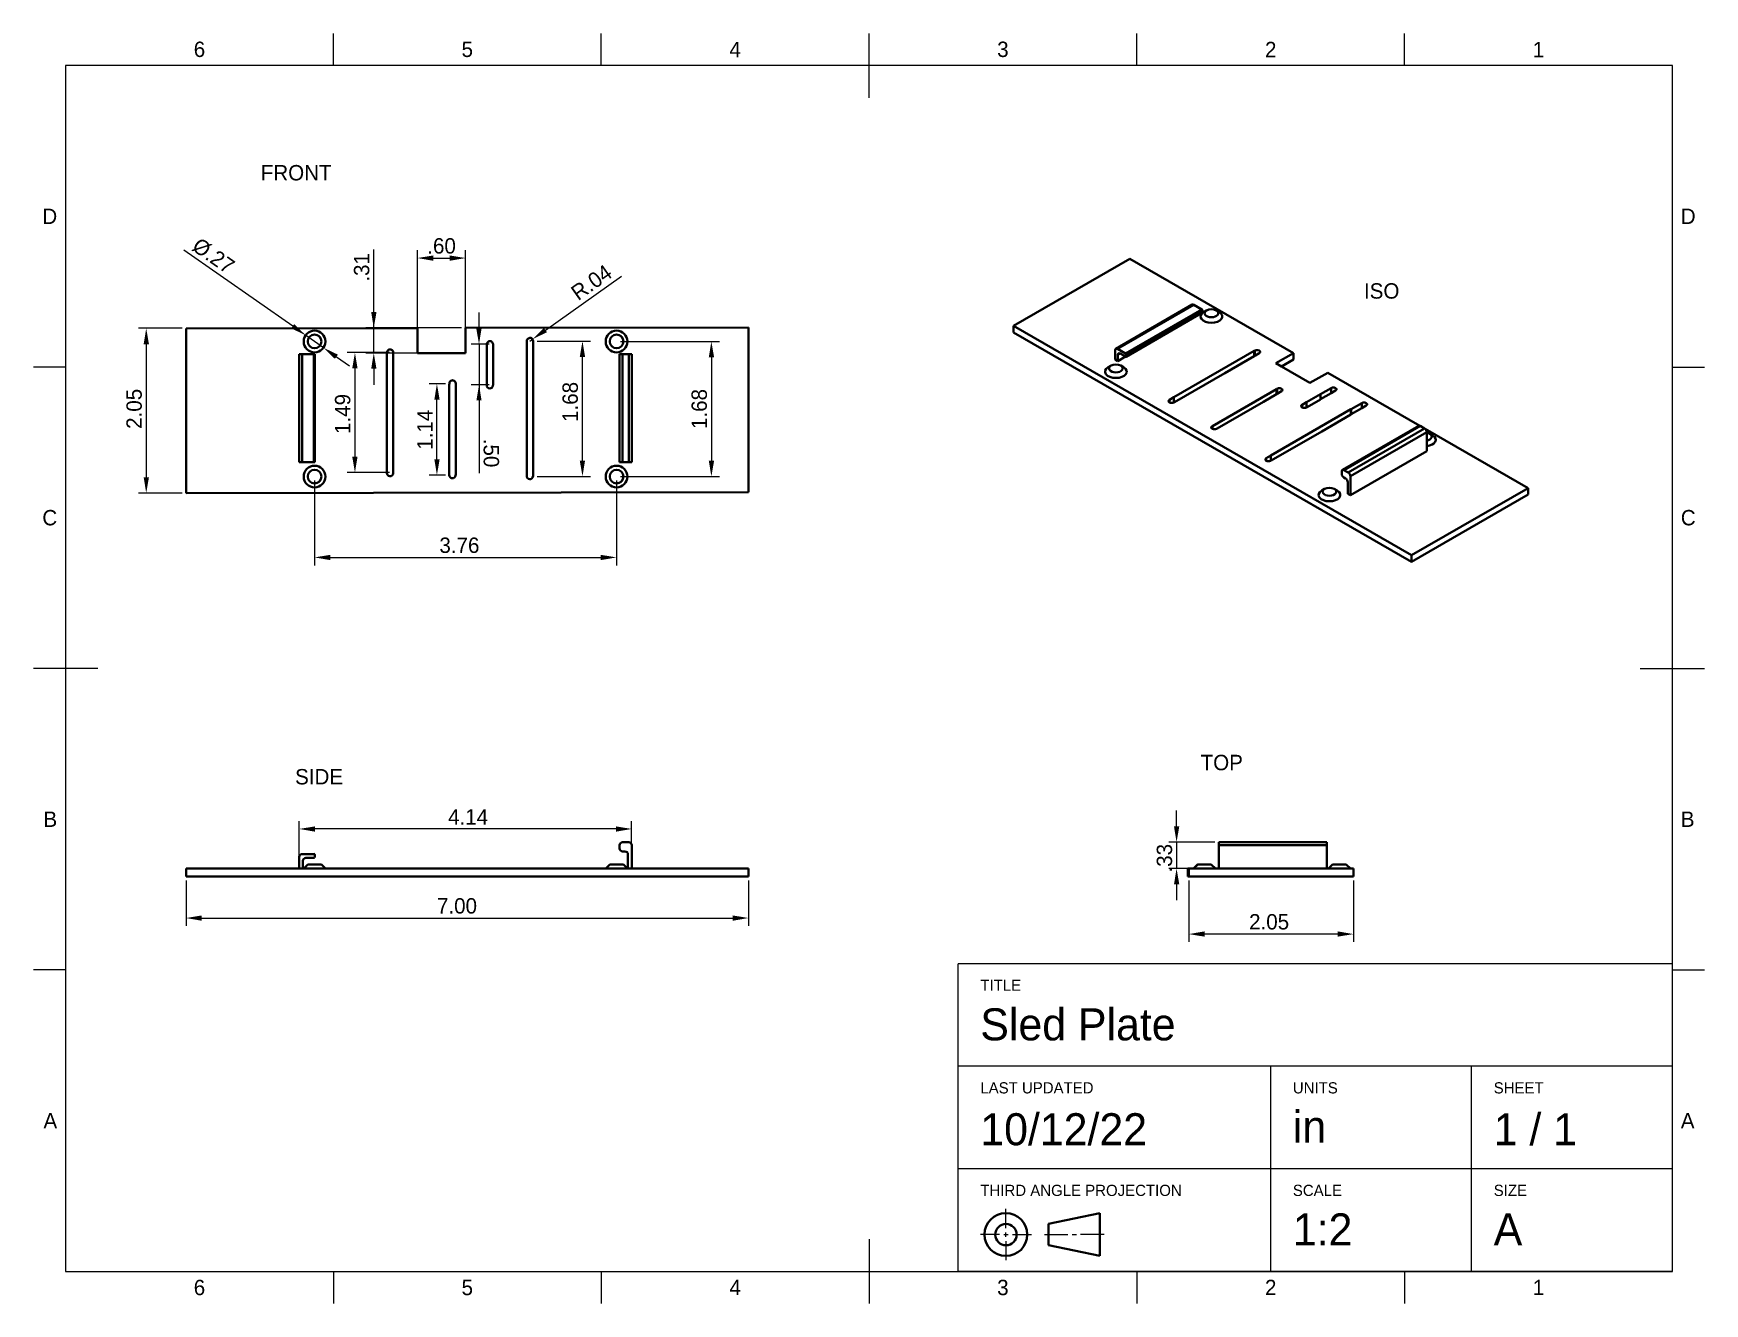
# Model space of a CAD drawing. Header units: inches. Extents: x 0.3 to 10.7, y 0.3 to 8.2.
import ezdxf

# ---------------------------------------------------------------- set-up
doc = ezdxf.new("R2010")
doc.units = ezdxf.units.IN
doc.header["$LTSCALE"] = 0.03937
doc.header["$MEASUREMENT"] = 0
for name, color, linetype in [('Annotations', 7, 'Continuous'), ('Border', 7, 'Continuous'), ('Geometries', 7, 'Continuous')]:
    doc.layers.add(name, color=color, linetype=linetype)
doc.styles.add('Shapr0', font='txt', dxfattribs={"height": 0.0957})
doc.styles.add('Shapr1', font='txt', dxfattribs={"height": 0.0957})
doc.styles.add('Shapr2', font='txt', dxfattribs={"height": 0.0957})
doc.styles.add('Shapr4', font='txt', dxfattribs={"height": 0.0957})
doc.styles.add('Shapr5', font='txt', dxfattribs={"height": 0.0957})
doc.dimstyles.new('ISO-25', dxfattribs={"dimtxt": 0.098425, "dimasz": 0.098425, "dimexe": 0.049213, "dimexo": 0.024606, "dimgap": 0.024606, "dimtad": 1, "dimtxsty": 'Standard', "dimcen": 0.098425, "dimadec": 0, "dimazin": 0, "dimtfac": 1, "dimtmove": 0, "dimatfit": 3, "dimfxl": 0.03937, "dimarcsym": 0})

# ---------------------------------------------------------------- blocks, each defined once
blk = doc.blocks.new('*D2')
at = {"layer": 'Annotations', "color": 0, "linetype": 'Continuous', "lineweight": 15}
for p, q in [((2.69, 6.237), (2.69, 6.852)), ((2.788, 6.803), (2.891, 6.803)), ((2.989, 6.237), (2.989, 6.852))]:
    blk.add_line(p, q, dxfattribs=at)
at = {"layer": 'Annotations', "color": 0}
for points in [[(2.788, 6.819), (2.788, 6.786), (2.69, 6.803)], [(2.891, 6.786), (2.891, 6.819), (2.989, 6.803)]]:
    blk.add_solid(points, dxfattribs=at)
at = {"layer": 'Defpoints', "color": 0}
for p in [(2.989, 6.803), (2.69, 6.212), (2.989, 6.212)]:
    blk.add_point(p, dxfattribs=at)
at = {"layer": 'Annotations', "color": 0, "lineweight": 15, "insert": (2.84, 6.878), "char_height": 0.0957, "attachment_point": 5, "style": 'Shapr2'}
blk.add_mtext('.60', dxfattribs=at)
blk = doc.blocks.new('*D3')
at = {"layer": 'Annotations', "color": 0, "linetype": 'Continuous', "lineweight": 15}
for p, q in [((2.418, 6.368), (2.418, 6.857)), ((2.418, 6.467), (2.418, 6.565)), ((2.964, 6.368), (2.369, 6.368)), ((2.418, 6.212), (2.418, 6.368)), ((2.964, 6.212), (2.369, 6.212)), ((2.418, 6.114), (2.418, 6.015))]:
    blk.add_line(p, q, dxfattribs=at)
at = {"layer": 'Annotations', "color": 0}
for points in [[(2.402, 6.467), (2.435, 6.467), (2.418, 6.368)], [(2.435, 6.114), (2.402, 6.114), (2.418, 6.212)]]:
    blk.add_solid(points, dxfattribs=at)
at = {"layer": 'Defpoints', "color": 0}
for p in [(2.418, 6.368), (2.989, 6.368), (2.989, 6.212)]:
    blk.add_point(p, dxfattribs=at)
at = {"layer": 'Annotations', "color": 0, "lineweight": 15, "insert": (2.343, 6.745), "char_height": 0.0957, "attachment_point": 5, "rotation": 90, "style": 'Shapr2'}
blk.add_mtext('.31', dxfattribs=at)
blk = doc.blocks.new('*D4')
at = {"layer": 'Annotations', "color": 0, "linetype": 'Continuous', "lineweight": 15}
for p, q in [((3.953, 6.284), (4.569, 6.284)), ((4.519, 6.186), (4.519, 5.542)), ((3.953, 5.444), (4.569, 5.444))]:
    blk.add_line(p, q, dxfattribs=at)
at = {"layer": 'Annotations', "color": 0}
for points in [[(4.536, 6.186), (4.503, 6.186), (4.519, 6.284)], [(4.503, 5.542), (4.536, 5.542), (4.519, 5.444)]]:
    blk.add_solid(points, dxfattribs=at)
at = {"layer": 'Defpoints', "color": 0}
for p in [(3.929, 6.284), (3.929, 5.444), (4.519, 5.444)]:
    blk.add_point(p, dxfattribs=at)
at = {"layer": 'Annotations', "color": 0, "lineweight": 15, "insert": (4.444, 5.864), "char_height": 0.0957, "attachment_point": 5, "rotation": 90, "style": 'Shapr2'}
blk.add_mtext('1.68', dxfattribs=at)
blk = doc.blocks.new('*D5')
at = {"layer": 'Annotations', "color": 0, "linetype": 'Continuous', "lineweight": 15}
for p, q in [((2.05, 5.419), (2.05, 4.891)), ((3.929, 5.419), (3.929, 4.891)), ((2.148, 4.941), (3.83, 4.941))]:
    blk.add_line(p, q, dxfattribs=at)
at = {"layer": 'Annotations', "color": 0}
for points in [[(2.148, 4.957), (2.148, 4.924), (2.05, 4.941)], [(3.83, 4.924), (3.83, 4.957), (3.929, 4.941)]]:
    blk.add_solid(points, dxfattribs=at)
at = {"layer": 'Defpoints', "color": 0}
for p in [(2.05, 5.443), (3.929, 5.444), (3.929, 4.941)]:
    blk.add_point(p, dxfattribs=at)
at = {"layer": 'Annotations', "color": 0, "lineweight": 15, "insert": (2.951, 5.016), "char_height": 0.0957, "attachment_point": 5, "style": 'Shapr2'}
blk.add_mtext('3.76', dxfattribs=at)
blk = doc.blocks.new('*D6')
at = {"layer": 'Annotations', "color": 0, "linetype": 'Continuous', "lineweight": 15}
for p, q in [((3.486, 6.355), (3.96, 6.691)), ((3.39, 6.287), (3.406, 6.298))]:
    blk.add_line(p, q, dxfattribs=at)
at = {"layer": 'Annotations', "color": 0}
blk.add_solid([(3.477, 6.368), (3.496, 6.342), (3.406, 6.298)], dxfattribs=at)
at = {"layer": 'Defpoints', "color": 0}
for p in [(3.39, 6.287), (3.406, 6.298)]:
    blk.add_point(p, dxfattribs=at)
at = {"layer": 'Annotations', "color": 0, "lineweight": 15, "insert": (3.773, 6.651), "char_height": 0.0957, "attachment_point": 5, "rotation": 35.3845, "style": 'Shapr2'}
blk.add_mtext('R.04', dxfattribs=at)
blk = doc.blocks.new('*D7')
at = {"layer": 'Annotations', "color": 0, "linetype": 'Continuous', "lineweight": 15}
for p, q in [((3.073, 6.365), (3.073, 6.464)), ((3.136, 6.267), (3.024, 6.267)), ((3.073, 6.267), (3.073, 6.015)), ((3.136, 6.015), (3.024, 6.015)), ((3.073, 6.015), (3.073, 5.464)), ((3.073, 5.917), (3.073, 5.818))]:
    blk.add_line(p, q, dxfattribs=at)
at = {"layer": 'Annotations', "color": 0}
for points in [[(3.056, 6.365), (3.089, 6.365), (3.073, 6.267)], [(3.089, 5.917), (3.057, 5.917), (3.073, 6.015)]]:
    blk.add_solid(points, dxfattribs=at)
at = {"layer": 'Defpoints', "color": 0}
for p in [(3.161, 6.267), (3.073, 6.015), (3.161, 6.015)]:
    blk.add_point(p, dxfattribs=at)
at = {"layer": 'Annotations', "color": 0, "lineweight": 15, "insert": (3.149, 5.59), "char_height": 0.0957, "attachment_point": 5, "rotation": 270.0432, "style": 'Shapr2'}
blk.add_mtext('.50', dxfattribs=at)
blk = doc.blocks.new('*D8')
at = {"layer": 'Annotations', "color": 0, "linetype": 'Continuous', "lineweight": 15}
for p, q in [((3.434, 6.287), (3.766, 6.287)), ((3.717, 5.543), (3.717, 6.188)), ((3.434, 5.445), (3.766, 5.445))]:
    blk.add_line(p, q, dxfattribs=at)
at = {"layer": 'Annotations', "color": 0}
for points in [[(3.733, 6.188), (3.7, 6.188), (3.717, 6.287)], [(3.7, 5.543), (3.733, 5.543), (3.717, 5.445)]]:
    blk.add_solid(points, dxfattribs=at)
at = {"layer": 'Defpoints', "color": 0}
for p in [(3.41, 6.287), (3.717, 6.287), (3.409, 5.445)]:
    blk.add_point(p, dxfattribs=at)
at = {"layer": 'Annotations', "color": 0, "lineweight": 15, "insert": (3.641, 5.908), "char_height": 0.0957, "attachment_point": 5, "rotation": 90, "style": 'Shapr2'}
blk.add_mtext('1.68', dxfattribs=at)
blk = doc.blocks.new('*D9')
at = {"layer": 'Annotations', "color": 0, "linetype": 'Continuous', "lineweight": 15}
for p, q in [((2.515, 6.215), (2.252, 6.215)), ((2.301, 6.117), (2.301, 5.568)), ((2.515, 5.469), (2.252, 5.469))]:
    blk.add_line(p, q, dxfattribs=at)
at = {"layer": 'Annotations', "color": 0}
for points in [[(2.317, 6.117), (2.284, 6.117), (2.301, 6.215)], [(2.284, 5.568), (2.317, 5.568), (2.301, 5.469)]]:
    blk.add_solid(points, dxfattribs=at)
at = {"layer": 'Defpoints', "color": 0}
for p in [(2.539, 6.215), (2.301, 5.469), (2.539, 5.469)]:
    blk.add_point(p, dxfattribs=at)
at = {"layer": 'Annotations', "color": 0, "lineweight": 15, "insert": (2.225, 5.833), "char_height": 0.0957, "attachment_point": 5, "rotation": 90, "style": 'Shapr2'}
blk.add_mtext('1.49', dxfattribs=at)
blk = doc.blocks.new('*D10')
at = {"layer": 'Annotations', "color": 0, "linetype": 'Continuous', "lineweight": 15}
for p, q in [((2.864, 6.021), (2.762, 6.021)), ((2.811, 5.551), (2.811, 5.922)), ((2.864, 5.453), (2.762, 5.453))]:
    blk.add_line(p, q, dxfattribs=at)
at = {"layer": 'Annotations', "color": 0}
for points in [[(2.828, 5.922), (2.795, 5.922), (2.811, 6.021)], [(2.795, 5.551), (2.828, 5.551), (2.811, 5.453)]]:
    blk.add_solid(points, dxfattribs=at)
at = {"layer": 'Defpoints', "color": 0}
for p in [(2.811, 6.021), (2.889, 6.021), (2.888, 5.453)]:
    blk.add_point(p, dxfattribs=at)
at = {"layer": 'Annotations', "color": 0, "lineweight": 15, "insert": (2.736, 5.735), "char_height": 0.0957, "attachment_point": 5, "rotation": 90, "style": 'Shapr2'}
blk.add_mtext('1.14', dxfattribs=at)
blk = doc.blocks.new('*D11')
at = {"layer": 'Annotations', "color": 0, "linetype": 'Continuous', "lineweight": 15}
for p, q in [((1.225, 6.366), (0.953, 6.366)), ((1.002, 6.267), (1.002, 5.44)), ((1.225, 5.341), (0.953, 5.341))]:
    blk.add_line(p, q, dxfattribs=at)
at = {"layer": 'Annotations', "color": 0}
for points in [[(1.019, 6.267), (0.986, 6.267), (1.002, 6.366)], [(0.986, 5.44), (1.019, 5.44), (1.002, 5.341)]]:
    blk.add_solid(points, dxfattribs=at)
at = {"layer": 'Defpoints', "color": 0}
for p in [(1.25, 6.366), (1.002, 5.341), (1.25, 5.341)]:
    blk.add_point(p, dxfattribs=at)
at = {"layer": 'Annotations', "color": 0, "lineweight": 15, "insert": (0.927, 5.865), "char_height": 0.0957, "attachment_point": 5, "rotation": 90, "style": 'Shapr2'}
blk.add_mtext('2.05', dxfattribs=at)
blk = doc.blocks.new('*D12')
at = {"layer": 'Annotations', "color": 0, "linetype": 'Continuous', "lineweight": 15}
for p, q in [((1.25, 2.931), (1.25, 2.649)), ((4.75, 2.931), (4.75, 2.649)), ((1.348, 2.698), (4.652, 2.698))]:
    blk.add_line(p, q, dxfattribs=at)
at = {"layer": 'Annotations', "color": 0}
for points in [[(1.348, 2.714), (1.348, 2.681), (1.25, 2.698)], [(4.652, 2.681), (4.652, 2.714), (4.75, 2.698)]]:
    blk.add_solid(points, dxfattribs=at)
at = {"layer": 'Defpoints', "color": 0}
for p in [(1.25, 2.956), (4.75, 2.956), (4.75, 2.698)]:
    blk.add_point(p, dxfattribs=at)
at = {"layer": 'Annotations', "color": 0, "lineweight": 15, "insert": (2.936, 2.773), "char_height": 0.0957, "attachment_point": 5, "style": 'Shapr4'}
blk.add_mtext('7.00', dxfattribs=at)
blk = doc.blocks.new('*D13')
at = {"layer": 'Annotations', "color": 0, "linetype": 'Continuous', "lineweight": 15}
for p, q in [((1.954, 3.03), (1.954, 3.301)), ((3.925, 3.252), (2.053, 3.252)), ((4.023, 3.03), (4.023, 3.301))]:
    blk.add_line(p, q, dxfattribs=at)
at = {"layer": 'Annotations', "color": 0}
for points in [[(2.053, 3.268), (2.053, 3.235), (1.954, 3.252)], [(3.925, 3.235), (3.925, 3.268), (4.023, 3.252)]]:
    blk.add_solid(points, dxfattribs=at)
at = {"layer": 'Defpoints', "color": 0}
for p in [(1.954, 3.252), (1.954, 3.006), (4.023, 3.006)]:
    blk.add_point(p, dxfattribs=at)
at = {"layer": 'Annotations', "color": 0, "lineweight": 15, "insert": (3.005, 3.327), "char_height": 0.0957, "attachment_point": 5, "style": 'Shapr4'}
blk.add_mtext('4.14', dxfattribs=at)
blk = doc.blocks.new('*D14')
at = {"layer": 'Annotations', "color": 0, "linetype": 'Continuous', "lineweight": 15}
for p, q in [((1.914, 6.379), (1.237, 6.852)), ((2.105, 6.245), (1.994, 6.323)), ((2.186, 6.189), (2.266, 6.133))]:
    blk.add_line(p, q, dxfattribs=at)
at = {"layer": 'Annotations', "color": 0}
for points in [[(1.904, 6.366), (1.923, 6.392), (1.994, 6.323)], [(2.195, 6.202), (2.176, 6.176), (2.105, 6.245)]]:
    blk.add_solid(points, dxfattribs=at)
at = {"layer": 'Defpoints', "color": 0}
for p in [(1.994, 6.323), (2.105, 6.245)]:
    blk.add_point(p, dxfattribs=at)
at = {"layer": 'Annotations', "color": 0, "lineweight": 15, "insert": (1.42, 6.816), "char_height": 0.0957, "attachment_point": 5, "rotation": 325.0603, "style": 'Shapr2'}
blk.add_mtext('%%c.27', dxfattribs=at)
blk = doc.blocks.new('*D15')
at = {"layer": 'Annotations', "color": 0, "linetype": 'Continuous', "lineweight": 15}
for p, q in [((7.414, 3.268), (7.414, 3.366)), ((7.653, 3.17), (7.365, 3.17)), ((7.414, 3.17), (7.414, 3.006)), ((7.653, 3.006), (7.365, 3.006)), ((7.414, 2.907), (7.414, 2.809))]:
    blk.add_line(p, q, dxfattribs=at)
at = {"layer": 'Annotations', "color": 0}
for points in [[(7.398, 3.268), (7.431, 3.268), (7.414, 3.17)], [(7.431, 2.907), (7.398, 2.907), (7.414, 3.006)]]:
    blk.add_solid(points, dxfattribs=at)
at = {"layer": 'Defpoints', "color": 0}
for p in [(7.678, 3.17), (7.414, 3.006), (7.678, 3.006)]:
    blk.add_point(p, dxfattribs=at)
at = {"layer": 'Annotations', "color": 0, "lineweight": 15, "insert": (7.339, 3.07), "char_height": 0.0957, "attachment_point": 5, "rotation": 90, "style": 'Shapr5'}
blk.add_mtext('.33', dxfattribs=at)
blk = doc.blocks.new('*D16')
at = {"layer": 'Annotations', "color": 0, "linetype": 'Continuous', "lineweight": 15}
for p, q in [((7.49, 2.931), (7.49, 2.549)), ((8.515, 2.931), (8.515, 2.549)), ((8.416, 2.598), (7.589, 2.598))]:
    blk.add_line(p, q, dxfattribs=at)
at = {"layer": 'Annotations', "color": 0}
for points in [[(7.589, 2.615), (7.589, 2.582), (7.49, 2.598)], [(8.416, 2.582), (8.416, 2.615), (8.515, 2.598)]]:
    blk.add_solid(points, dxfattribs=at)
at = {"layer": 'Defpoints', "color": 0}
for p in [(7.49, 2.956), (8.515, 2.956), (7.49, 2.598)]:
    blk.add_point(p, dxfattribs=at)
at = {"layer": 'Annotations', "color": 0, "lineweight": 15, "insert": (7.99, 2.674), "char_height": 0.0957, "attachment_point": 5, "style": 'Shapr5'}
blk.add_mtext('2.05', dxfattribs=at)
blk = doc.blocks.new('*U17')
at = {"layer": 'Border', "linetype": 'Continuous', "lineweight": 15}
for p, q in [((10.5, 2.413), (6.055, 2.413)), ((6.055, 0.5), (6.055, 2.413)), ((10.5, 0.5), (10.5, 2.413)), ((10.5, 1.776), (6.055, 1.776)), ((8, 0.5), (8, 1.776)), ((9.25, 0.5), (9.25, 1.776)), ((10.5, 1.138), (6.055, 1.138)), ((6.352, 0.769), (6.352, 0.889)), ((6.313, 0.729), (6.193, 0.729)), ((6.339, 0.729), (6.366, 0.729)), ((6.352, 0.716), (6.352, 0.743)), ((6.392, 0.729), (6.512, 0.729)), ((6.592, 0.729), (6.738, 0.729)), ((6.764, 0.729), (6.791, 0.729)), ((6.964, 0.729), (6.817, 0.729)), ((6.352, 0.689), (6.352, 0.57)), ((10.5, 0.5), (6.055, 0.5))]:
    blk.add_line(p, q, dxfattribs=at)
at = {"layer": 'Border', "linetype": 'Continuous', "lineweight": 40}
for p, q in [((6.618, 0.796), (6.937, 0.862)), ((6.937, 0.862), (6.937, 0.596)), ((6.618, 0.796), (6.618, 0.663)), ((6.618, 0.663), (6.937, 0.596))]:
    blk.add_line(p, q, dxfattribs=at)
for radius in [0.133, 0.0664]:
    blk.add_circle((6.352, 0.729), radius, dxfattribs=at)

msp = doc.modelspace()

# ---------------------------------------------------------------- linework, layer by layer
at = {"layer": 'Border', "linetype": 'Continuous', "lineweight": 15}
for p, q in [((2.1667, 8), (2.1667, 8.2)), ((3.8333, 8), (3.8333, 8.2)), ((5.5, 7.8), (5.5, 8.2)), ((7.1667, 8), (7.1667, 8.2)), ((8.8333, 8), (8.8333, 8.2)), ((10.5, 8), (0.5, 8)), ((0.5, 8), (0.5, 0.5)), ((10.5, 0.5), (10.5, 8)), ((0.5, 6.125), (0.3, 6.125)), ((10.5, 6.125), (10.7, 6.125)), ((0.7, 4.25), (0.3, 4.25)), ((10.3, 4.25), (10.7, 4.25)), ((0.5, 2.375), (0.3, 2.375)), ((10.5, 2.375), (10.7, 2.375)), ((5.5, 0.7), (5.5, 0.3)), ((0.5, 0.5), (10.5, 0.5)), ((2.1667, 0.5), (2.1667, 0.3)), ((3.8333, 0.5), (3.8333, 0.3)), ((7.1667, 0.5), (7.1667, 0.3)), ((8.8333, 0.5), (8.8333, 0.3))]:
    msp.add_line(p, q, dxfattribs=at)
at = {"layer": 'Geometries', "linetype": 'Continuous', "lineweight": 40}
for p, q in [((7.1229, 6.7988), (6.3985, 6.3806)), ((7.1229, 6.7988), (8.1426, 6.2119)), ((7.5116, 6.5134), (7.0365, 6.2391)), ((7.5209, 6.5125), (7.0458, 6.2382)), ((7.0965, 6.2089), (7.5716, 6.4832)), ((7.0996, 6.1893), (7.5746, 6.4636)), ((7.5759, 6.4758), (7.1008, 6.2015)), ((7.1008, 6.192), (7.5759, 6.4663)), ((7.5209, 6.5125), (7.5716, 6.4832)), ((7.5759, 6.4758), (7.5759, 6.4663)), ((7.583, 6.4666), (7.6007, 6.4768)), ((7.6784, 6.4666), (7.6607, 6.4768)), ((1.25, 6.3655), (2.6899, 6.3677)), ((1.25, 6.3655), (1.25, 5.3411)), ((2.6899, 6.3677), (2.6899, 6.2121)), ((2.9891, 6.3681), (4.75, 6.3707)), ((2.9891, 6.2121), (2.9891, 6.3681)), ((4.75, 6.3707), (4.75, 5.3464)), ((6.3985, 6.3398), (6.3985, 6.3806)), ((6.3985, 6.3806), (8.8771, 4.9539)), ((3.1213, 6.1742), (3.1216, 6.2664)), ((3.1606, 6.2669), (3.1608, 6.015)), ((3.3703, 6.1942), (3.3706, 6.2864)), ((3.4096, 6.2868), (3.4099, 5.8946)), ((6.3985, 6.3398), (8.8771, 4.9131)), ((1.9541, 6.2058), (1.9726, 6.2058)), ((1.9541, 5.5339), (1.9541, 6.2058)), ((1.9726, 6.2058), (2.0444, 6.2058)), ((1.9726, 6.2058), (1.9726, 5.5339)), ((2.0444, 6.2058), (2.0504, 6.2058)), ((2.0444, 5.5339), (2.0444, 6.2058)), ((2.0504, 6.2058), (2.0504, 5.5339)), ((2.4997, 6.2106), (2.4998, 6.2112)), ((2.4997, 6.2106), (2.4997, 5.5042)), ((2.4998, 6.2112), (2.4999, 6.2127)), ((2.4999, 6.2127), (2.5002, 6.215)), ((2.5392, 6.2154), (2.5395, 5.9132)), ((2.6899, 6.2121), (2.9891, 6.2121)), ((3.121, 6.1721), (3.1211, 6.1726)), ((3.121, 6.1721), (3.121, 6.0504)), ((3.1211, 6.1726), (3.1213, 6.1742)), ((3.3701, 6.192), (3.3702, 6.1926)), ((3.3701, 6.192), (3.3701, 5.4857)), ((3.3702, 6.1926), (3.3703, 6.1942)), ((3.9476, 6.2058), (3.9661, 6.2058)), ((3.9476, 5.5339), (3.9476, 6.2058)), ((3.9661, 6.2058), (4.0049, 6.2058)), ((3.9661, 6.2058), (3.9661, 5.5339)), ((4.0049, 6.2058), (4.0234, 6.2058)), ((4.0049, 5.5339), (4.0049, 6.2058)), ((4.0234, 6.2058), (4.0234, 5.5339)), ((7.0327, 6.2307), (7.0327, 6.1719)), ((7.0493, 6.1623), (7.0327, 6.1719)), ((7.0965, 6.2089), (7.0458, 6.2382)), ((7.0623, 6.2093), (7.0493, 6.2018)), ((7.0493, 6.2018), (7.0493, 6.1623)), ((7.0965, 6.1896), (7.0493, 6.1623)), ((7.0965, 6.1896), (7.0623, 6.2093)), ((7.0966, 6.1896), (7.0965, 6.1896)), ((7.1008, 6.2015), (7.1008, 6.192)), ((7.897, 6.2254), (7.3975, 5.937)), ((7.897, 6.1931), (7.7148, 6.0877)), ((7.897, 6.2254), (7.8974, 6.2256)), ((7.897, 6.2254), (7.897, 6.1931)), ((7.8974, 6.1933), (7.897, 6.1931)), ((7.8974, 6.2256), (7.8987, 6.2262)), ((7.8974, 6.2256), (7.8974, 6.1933)), ((7.8987, 6.194), (7.8974, 6.1933)), ((7.8987, 6.2262), (7.9004, 6.227)), ((7.8987, 6.2262), (7.8987, 6.194)), ((7.9004, 6.1951), (7.8987, 6.194)), ((7.9004, 6.227), (7.9004, 6.1951)), ((7.9284, 6.2112), (7.9004, 6.1951)), ((8.1426, 6.2119), (8.0326, 6.1484)), ((8.0326, 6.1484), (8.0679, 6.1279)), ((8.1426, 6.171), (8.0679, 6.1279)), ((8.1426, 6.171), (8.1426, 6.2119)), ((3.121, 6.0118), (3.121, 6.0504)), ((6.9887, 6.1235), (7.0063, 6.1337)), ((7.0841, 6.1235), (7.0664, 6.1337)), ((7.401, 5.9065), (7.7148, 6.0877)), ((8.0679, 6.1279), (8.2441, 6.0262)), ((8.2441, 6.0262), (8.3545, 6.0899)), ((8.3545, 6.0899), (8.928, 5.7598)), ((2.8883, 6.0185), (2.8884, 6.0191)), ((2.8883, 6.0185), (2.8883, 5.4549)), ((2.8884, 6.0191), (2.8885, 6.0206)), ((2.8885, 6.0206), (2.8888, 6.0229)), ((2.9278, 6.0233), (2.9281, 5.8639)), ((3.1608, 6.015), (3.1599, 6.0097)), ((7.3702, 5.9213), (7.3975, 5.937)), ((7.3975, 5.937), (7.3975, 5.9051)), ((8.0359, 5.9883), (7.6374, 5.7583)), ((8.0359, 5.956), (7.9548, 5.909)), ((8.0359, 5.9883), (8.0364, 5.9885)), ((8.0359, 5.9883), (8.0359, 5.956)), ((8.0364, 5.9562), (8.0359, 5.956)), ((8.0364, 5.9885), (8.0376, 5.9891)), ((8.0364, 5.9885), (8.0364, 5.9562)), ((8.0376, 5.9569), (8.0364, 5.9562)), ((8.0376, 5.9891), (8.0394, 5.9899)), ((8.0376, 5.9891), (8.0376, 5.9569)), ((8.0394, 5.958), (8.0376, 5.9569)), ((8.0394, 5.9899), (8.0394, 5.958)), ((8.0673, 5.9742), (8.0394, 5.958)), ((8.3091, 5.956), (8.2231, 5.9063)), ((8.3091, 5.956), (8.3096, 5.9562)), ((8.3091, 5.956), (8.3091, 5.9236)), ((8.3096, 5.9562), (8.3108, 5.9568)), ((8.3096, 5.9562), (8.3096, 5.9239)), ((8.3108, 5.9568), (8.3762, 5.9943)), ((8.3762, 5.9624), (8.3108, 5.9246)), ((8.3108, 5.9568), (8.3108, 5.9246)), ((8.3762, 5.9943), (8.3762, 5.9624)), ((8.4041, 5.9785), (8.3762, 5.9624)), ((2.5395, 5.4693), (2.5395, 5.9132)), ((2.9281, 5.4564), (2.9281, 5.8639)), ((3.4099, 5.4507), (3.4099, 5.8946)), ((7.3702, 5.9213), (7.3702, 5.9051)), ((7.3975, 5.9051), (7.3962, 5.9045)), ((7.401, 5.9065), (7.3975, 5.9051)), ((7.6666, 5.7426), (7.9548, 5.909)), ((8.4994, 5.8625), (7.9999, 5.5741)), ((8.1957, 5.8906), (8.2231, 5.9063)), ((8.1957, 5.8906), (8.1957, 5.8743)), ((8.2231, 5.8743), (8.2218, 5.8738)), ((8.2231, 5.9063), (8.2231, 5.8743)), ((8.2262, 5.8757), (8.2231, 5.8743)), ((8.3091, 5.9236), (8.2262, 5.8757)), ((8.3096, 5.9239), (8.3091, 5.9236)), ((8.3108, 5.9246), (8.3096, 5.9239)), ((8.4994, 5.8301), (8.3172, 5.7248)), ((8.4994, 5.8625), (8.4998, 5.8627)), ((8.4994, 5.8625), (8.4994, 5.8301)), ((8.4998, 5.8304), (8.4994, 5.8301)), ((8.4998, 5.8627), (8.501, 5.8632)), ((8.4998, 5.8627), (8.4998, 5.8304)), ((8.501, 5.8311), (8.4998, 5.8304)), ((8.501, 5.8632), (8.5664, 5.9008)), ((8.5664, 5.8689), (8.501, 5.8311)), ((8.501, 5.8632), (8.501, 5.8311)), ((8.5664, 5.9008), (8.5664, 5.8689)), ((8.5944, 5.885), (8.5664, 5.8689)), ((7.6359, 5.7574), (7.6374, 5.7583)), ((7.6359, 5.7574), (7.6359, 5.7411)), ((7.6374, 5.7583), (7.6374, 5.7404)), ((7.6666, 5.7426), (7.6619, 5.7406)), ((8.0033, 5.5436), (8.3172, 5.7248)), ((8.9212, 5.7595), (8.4461, 5.4852)), ((8.9305, 5.7586), (8.4554, 5.4843)), ((8.4829, 5.4685), (8.9579, 5.7427)), ((8.971, 5.7201), (8.4959, 5.4458)), ((8.9305, 5.7586), (8.9579, 5.7427)), ((8.9602, 5.7412), (9.6015, 5.3721)), ((8.971, 5.7201), (8.971, 5.7159)), ((8.971, 5.7159), (8.971, 5.6687)), ((8.971, 5.6687), (8.971, 5.6335)), ((8.971, 5.6335), (8.971, 5.6014)), ((9.0072, 5.6995), (8.9895, 5.7097)), ((1.9726, 5.5339), (1.9541, 5.5339)), ((2.0444, 5.5339), (1.9726, 5.5339)), ((2.0504, 5.5339), (2.0444, 5.5339)), ((3.9661, 5.5339), (3.9476, 5.5339)), ((4.0049, 5.5339), (3.9661, 5.5339)), ((4.0234, 5.5339), (4.0049, 5.5339)), ((7.9725, 5.5584), (7.9999, 5.5741)), ((7.9725, 5.5584), (7.9725, 5.5421)), ((7.9999, 5.5421), (7.9986, 5.5416)), ((7.9999, 5.5741), (7.9999, 5.5421)), ((8.0033, 5.5436), (7.9999, 5.5421)), ((8.971, 5.6014), (8.4959, 5.3271)), ((2.4996, 5.4657), (2.4997, 5.5042)), ((2.5395, 5.4693), (2.5386, 5.4635)), ((2.8882, 5.4528), (2.8883, 5.4549)), ((2.9281, 5.4564), (2.9272, 5.4506)), ((3.37, 5.4471), (3.3701, 5.4857)), ((3.4099, 5.4507), (3.409, 5.445)), ((8.4423, 5.4768), (8.4423, 5.46)), ((8.4829, 5.4685), (8.4554, 5.4843)), ((8.4554, 5.4373), (8.4663, 5.431)), ((8.4794, 5.4084), (8.4794, 5.3366)), ((8.4959, 5.4458), (8.4959, 5.3271)), ((1.25, 5.3411), (4.75, 5.3464)), ((8.3176, 5.3565), (8.3353, 5.3667)), ((8.4131, 5.3565), (8.3954, 5.3667)), ((8.4959, 5.3271), (8.4794, 5.3366)), ((9.6015, 5.3721), (8.8771, 4.9539)), ((9.6015, 5.3313), (8.8771, 4.9131)), ((9.6015, 5.3313), (9.6015, 5.3721)), ((8.8771, 4.9131), (8.8771, 4.9539)), ((3.9476, 3.1511), (3.9476, 3.1305)), ((4.0049, 3.1696), (3.9661, 3.1696)), ((4.0234, 3.1511), (4.0234, 3.0057)), ((7.6779, 3.1511), (7.6779, 3.1696)), ((7.6779, 3.1696), (8.3498, 3.1696)), ((7.6779, 3.1511), (7.6779, 3.0057)), ((8.3498, 3.1511), (7.6779, 3.1511)), ((8.3498, 3.1696), (8.3498, 3.1511)), ((8.3498, 3.1511), (8.3498, 3.0057)), ((1.9541, 3.0777), (1.9541, 3.0057)), ((2.0444, 3.0962), (1.9726, 3.0962)), ((1.9775, 3.054), (1.9775, 3.0057)), ((1.9822, 3.0057), (2.0072, 3.0307)), ((2.0444, 3.0725), (1.996, 3.0725)), ((2.0072, 3.0307), (2.0922, 3.0307)), ((2.0504, 3.0902), (2.0504, 3.0785)), ((2.1172, 3.0057), (2.0922, 3.0307)), ((3.8613, 3.0057), (3.8863, 3.0307)), ((3.8863, 3.0307), (3.9713, 3.0307)), ((3.9661, 3.112), (3.9815, 3.112)), ((3.9963, 3.0057), (3.9713, 3.0307)), ((4, 3.0935), (4, 3.0057)), ((7.5451, 3.0307), (7.5201, 3.0057)), ((7.5454, 3.0307), (7.5204, 3.0057)), ((7.5451, 3.0307), (7.5454, 3.0307)), ((7.5454, 3.0307), (7.6304, 3.0307)), ((7.6554, 3.0057), (7.6304, 3.0307)), ((8.3605, 3.0057), (8.3855, 3.0307)), ((8.3855, 3.0307), (8.4705, 3.0307)), ((8.4955, 3.0057), (8.4705, 3.0307)), ((1.25, 3.0057), (1.9541, 3.0057)), ((1.25, 2.9557), (1.25, 3.0057)), ((1.25, 2.9557), (2.8882, 2.9557)), ((1.9541, 3.0057), (1.9775, 3.0057)), ((1.9775, 3.0057), (1.9822, 3.0057)), ((1.9822, 3.0057), (2.1172, 3.0057)), ((2.1172, 3.0057), (2.8888, 3.0057)), ((2.8882, 2.9557), (4.75, 2.9557)), ((2.8882, 2.9557), (2.8882, 2.9557)), ((2.8888, 3.0057), (3.8613, 3.0057)), ((2.8888, 3.0057), (2.8888, 3.0057)), ((3.8613, 3.0057), (3.9963, 3.0057)), ((3.9963, 3.0057), (4, 3.0057)), ((4, 3.0057), (4.0234, 3.0057)), ((4.0234, 3.0057), (4.75, 3.0057)), ((4.75, 2.9557), (4.75, 3.0057)), ((7.4852, 3.0057), (7.4904, 3.0057)), ((7.4852, 2.9557), (7.4852, 3.0057)), ((7.4852, 2.9557), (7.4904, 2.9557)), ((7.5201, 3.0057), (7.4904, 3.0057)), ((7.4904, 2.9557), (7.4904, 3.0057)), ((8.5148, 2.9557), (7.4904, 2.9557)), ((7.5204, 3.0057), (7.5201, 3.0057)), ((7.6554, 3.0057), (7.5204, 3.0057)), ((7.6779, 3.0057), (7.6554, 3.0057)), ((8.3498, 3.0057), (7.6779, 3.0057)), ((8.3605, 3.0057), (8.3498, 3.0057)), ((8.4955, 3.0057), (8.3605, 3.0057)), ((8.5148, 3.0057), (8.4955, 3.0057)), ((8.5148, 2.9557), (8.5148, 3.0057))]:
    msp.add_line(p, q, dxfattribs=at)
for centre, radius in [((2.0497, 6.284), 0.0675), ((3.9288, 6.284), 0.0675), ((2.0497, 6.284), 0.0425), ((3.9288, 6.284), 0.0425), ((2.0497, 5.4435), 0.0675), ((2.0497, 5.4435), 0.0425), ((3.9288, 5.4438), 0.0675), ((3.9288, 5.4438), 0.0425)]:
    msp.add_circle(centre, radius, dxfattribs=at)
for centre, radius, start, end in [((3.1411, 6.2668), 0.0195, 0.04755, 181.26633), ((3.3901, 6.2868), 0.0195, 0.04755, 181.26633), ((2.5197, 6.2154), 0.0195, 0.04755, 181.26633), ((2.9083, 6.0233), 0.0195, 0.13072, 181.26633), ((3.1405, 6.0114), 0.0195, 178.83667, 354.91865), ((2.5191, 5.4653), 0.0195, 178.83667, 354.91865), ((2.9077, 5.4524), 0.0195, 178.83667, 354.91865), ((3.3895, 5.4467), 0.0195, 178.83667, 354.91865), ((3.9661, 3.1511), 0.0185, 90, 180), ((3.9661, 3.1305), 0.0185, 180, 270), ((4.0049, 3.1511), 0.0185, 0, 90), ((1.9726, 3.0777), 0.0185, 90, 180), ((1.996, 3.054), 0.0185, 90, 180), ((2.0444, 3.0902), 0.00602, 0, 90), ((2.0444, 3.0785), 0.006, 270, 0), ((3.9815, 3.0935), 0.0185, 0, 90)]:
    msp.add_arc(centre, radius, start, end, dxfattribs=at)
for centre, major_axis, start_param, end_param in [((7.5209, 6.4974), (-0.0092, 0.016), 5.4977871, 6.2831853), ((7.6307, 6.4391), (-0.0675, 0), 5.4977871, 10.2101761), ((7.5716, 6.4783), (-0.00301, 0.00521), 3.9269908, 5.4977871), ((7.5716, 6.4688), (-0.003, 0.0052), 3.1415927, 3.9269908), ((7.6307, 6.4595), (0.0425, 0), 2.3561945, 7.0685835), ((7.6307, 6.4595), (0.0425, 0), 0.7853982, 2.3561945), ((7.0458, 6.2231), (0.0093, -0.016), 2.3561945, 3.1415927), ((7.0364, 6.1163), (0.0425, 0), 0.7853982, 2.3561945), ((7.0458, 6.2231), (0.0093, -0.016), 3.1415927, 3.9269908), ((7.0623, 6.1942), (-0.0092, 0.016), 5.4977871, 7.0685835), ((7.0965, 6.204), (0.00301, -0.00521), 0.7853982, 2.3561945), ((7.0966, 6.1945), (0.003, -0.0052), 5.4977871, 6.2831853), ((7.0966, 6.1945), (0.003, -0.0052), 0, 0.7853982), ((7.9145, 6.2192), (-0.0195, 0), 2.3570243, 5.5198887), ((7.0364, 6.0959), (-0.0675, 0), 5.4977871, 10.2101761), ((7.0364, 6.1163), (0.0425, 0), 2.3561945, 7.0685835), ((8.0535, 5.9821), (-0.0195, 0), 2.358476, 5.5198887), ((8.3903, 5.9865), (-0.0195, 0), 2.3570243, 5.5198887), ((7.3837, 5.9132), (-0.0195, 0), 5.4774832, 7.0888874), ((7.3837, 5.9132), (-0.0195, 0), 0.8057021, 2.2675083), ((8.2093, 5.8825), (-0.0195, 0), 5.4774832, 7.0888874), ((8.2093, 5.8825), (-0.0195, 0), 0.8057021, 2.2675083), ((8.5805, 5.893), (-0.0195, 0), 2.3570243, 5.5198887), ((7.6494, 5.7493), (-0.0195, 0), 5.4774832, 7.0888874), ((7.6494, 5.7493), (-0.0195, 0), 0.8057021, 0.9132713), ((7.6494, 5.7493), (-0.0195, 0), 0.9132713, 2.2675083), ((8.9305, 5.7435), (-0.0092, 0.016), 5.6916036, 6.2831853), ((8.9305, 5.7435), (-0.0092, 0.016), 5.4977871, 5.6916036), ((8.9579, 5.7276), (-0.0092, 0.016), 5.3240061, 5.4977871), ((8.9579, 5.7276), (-0.0092, 0.016), 3.9269908, 5.3240061), ((8.9594, 5.6923), (0.0425, 0), 0.7853982, 1.2943308), ((8.9594, 5.6923), (0.0425, 0), 4.9888546, 7.0685835), ((8.9594, 5.6719), (-0.0675, 0), 1.7435157, 3.9269908), ((7.9861, 5.5503), (-0.0195, 0), 5.4774832, 7.0888874), ((7.9861, 5.5503), (-0.0195, 0), 0.8057021, 2.2675083), ((8.4554, 5.4692), (0.0093, -0.016), 3.1415927, 3.9269908), ((8.4554, 5.4524), (0.0092, -0.016), 3.9269908, 5.4977871), ((8.4554, 5.4692), (0.0093, -0.016), 2.3561945, 3.1415927), ((8.4663, 5.4159), (-0.0092, 0.016), 3.9269908, 5.4977871), ((8.4829, 5.4533), (0.0093, -0.016), 0.7853982, 2.3561945), ((8.3653, 5.3289), (-0.0675, 0), 5.4977871, 10.2101761), ((8.3653, 5.3493), (0.0425, 0), 2.3561945, 7.0685835), ((8.3653, 5.3493), (0.0425, 0), 0.7853982, 2.3561945)]:
    msp.add_ellipse(centre, major_axis=major_axis, ratio=0.5773503, start_param=start_param, end_param=end_param, dxfattribs=at)

# ---------------------------------------------------------------- block references
msp.add_blockref('*U17', (0, 0))

# ---------------------------------------------------------------- texts
at = {"layer": 'Annotations', "linetype": 'Continuous', "lineweight": 15, "char_height": 0.071775, "width": 3.333335}
for s, insert, attachment_point in [('{\\fSF-Mono-Regular-Extended.ttf|b0|i0|c0|p0;\\H1.333333x;FRONT}', (1.7148, 7.3331), 4), ('{\\fSF-Mono-Regular-Extended.ttf|b0|i0|c0|p0;\\H1.333333x;ISO}', (8.5804, 6.6462), 1), ('{\\fSF-Mono-Regular-Extended.ttf|b0|i0|c0|p0;\\H1.333333x;TOP}', (7.5638, 3.6645), 4), ('{\\fSF-Mono-Regular-Extended.ttf|b0|i0|c0|p0;\\H1.333333x;SIDE}', (1.9284, 3.5761), 4)]:
    msp.add_mtext(s, dxfattribs=dict(at, insert=insert, attachment_point=attachment_point))
at = {"layer": 'Border', "linetype": 'Continuous', "lineweight": 15, "char_height": 0.0957, "width": 0.0957, "style": 'Shapr0'}
for s, insert, attachment_point in [('6', (1.3333, 8.0521), 8), ('5', (3, 8.0521), 8), ('4', (4.6667, 8.0521), 8), ('3', (6.3333, 8.0521), 8), ('2', (8, 8.0521), 8), ('1', (9.6667, 8.0521), 8), ('D', (0.4479, 7.0625), 6), ('D', (10.5521, 7.0625), 4), ('C', (0.4479, 5.1875), 6), ('C', (10.5521, 5.1875), 4), ('B', (0.4479, 3.3125), 6), ('B', (10.5521, 3.3125), 4), ('A', (0.4479, 1.4375), 6), ('A', (10.5521, 1.4375), 4), ('6', (1.3333, 0.4479), 2), ('5', (3, 0.4479), 2), ('4', (4.6667, 0.4479), 2), ('3', (6.3333, 0.4479), 2), ('2', (8, 0.4479), 2), ('1', (9.6667, 0.4479), 2)]:
    msp.add_mtext(s, dxfattribs=dict(at, insert=insert, attachment_point=attachment_point))
at = {"layer": 'Border', "linetype": 'Continuous', "lineweight": 15, "attachment_point": 7, "style": 'Shapr1'}
for s, insert, char_height in [('TITLE', (6.1929, 2.2453), 0.0697), ('Sled Plate', (6.1929, 1.9342), 0.19931), ('LAST UPDATED', (6.1929, 1.606), 0.069703), ('UNITS', (8.1378, 1.606), 0.0697), ('SHEET', (9.3878, 1.606), 0.0697), ('10/12/22', (6.1929, 1.2817), 0.19931), ('in', (8.1378, 1.3007), 0.19931), ('1 / 1', (9.3878, 1.2817), 0.19931), ('THIRD ANGLE PROJECTION', (6.1929, 0.9682), 0.069703), ('SCALE', (8.1378, 0.9682), 0.0697), ('SIZE', (9.3878, 0.9682), 0.0697), ('1:2', (8.1378, 0.662), 0.19931), ('A', (9.3878, 0.6629), 0.1993)]:
    msp.add_mtext(s, dxfattribs=dict(at, insert=insert, char_height=char_height))

# ---------------------------------------------------------------- dimensions: what is measured, and where the dimension line sits
at = {"layer": 'Annotations', "linetype": 'Continuous', "lineweight": 15}
dim = msp.add_diameter_dim_2p(p1=(2.105, 6.2453), p2=(1.9944, 6.3226), dimstyle='ISO-25', override={"dimscale": 1, "dimgap": 0.027559, "dimdec": 2, "dimlfac": 2, "dimzin": 4, "dimdsep": 46, "dimtxsty": 'Shapr2', "dimfrac": 2, "dimlwd": 15, "dimlwe": 15}, dxfattribs=at)
dim.commit()
dim.dimension.update_dxf_attribs({"geometry": '*D14', "text_midpoint": (1.3769, 6.754), "dimtype": 163})
for base, p1, p2, override, picture, middle in [((2.9891, 6.8027), (2.6899, 6.2121), (2.9891, 6.2121), {"dimscale": 1, "dimgap": 0.027559, "dimdec": 2, "dimlfac": 2, "dimzin": 4, "dimdsep": 46, "dimtxsty": 'Shapr2', "dimse1": 0, "dimse2": 0, "dimfrac": 2, "dimlwd": 15, "dimlwe": 15}, '*D2', (2.8395, 6.8027)), ((3.9288, 4.9406), (2.0497, 5.4435), (3.9288, 5.4438), {"dimscale": 1, "dimgap": 0.027559, "dimdec": 2, "dimlfac": 2, "dimzin": 4, "dimdsep": 46, "dimtxsty": 'Shapr2', "dimse1": 0, "dimse2": 0, "dimfrac": 2, "dimlwd": 15, "dimlwe": 15}, '*D5', (2.9505, 4.9406)), ((1.9541, 3.2517), (4.0234, 3.0057), (1.9541, 3.0057), {"dimscale": 1, "dimgap": 0.027559, "dimdec": 2, "dimlfac": 2, "dimzin": 4, "dimdsep": 46, "dimtxsty": 'Shapr4', "dimse1": 0, "dimse2": 0, "dimfrac": 2, "dimlwd": 15, "dimlwe": 15}, '*D13', (3.0054, 3.2517)), ((4.75, 2.6979), (1.25, 2.9557), (4.75, 2.9557), {"dimscale": 1, "dimgap": 0.027559, "dimdec": 2, "dimlfac": 2, "dimzin": 4, "dimdsep": 46, "dimtxsty": 'Shapr4', "dimse1": 0, "dimse2": 0, "dimfrac": 2, "dimlwd": 15, "dimlwe": 15}, '*D12', (2.9358, 2.6979)), ((7.4904, 2.5983), (8.5148, 2.9557), (7.4904, 2.9557), {"dimscale": 1, "dimgap": 0.027559, "dimdec": 2, "dimlfac": 2, "dimzin": 4, "dimdsep": 46, "dimtxsty": 'Shapr5', "dimse1": 0, "dimse2": 0, "dimfrac": 2, "dimlwd": 15, "dimlwe": 15}, '*D16', (7.9904, 2.5983))]:
    dim = msp.add_linear_dim(base=base, p1=p1, p2=p2, dimstyle='ISO-25', override=override, dxfattribs=at)
    dim.commit()
    dim.dimension.update_dxf_attribs({"geometry": picture, "text_midpoint": middle, "dimtype": 160})
for base, p1, p2, angle, override, picture, middle, dimtype in [((2.4181, 6.3681), (2.9891, 6.2121), (2.9891, 6.3681), 90, {"dimscale": 1, "dimgap": 0.027559, "dimdec": 2, "dimlfac": 2, "dimzin": 4, "dimdsep": 46, "dimtxsty": 'Shapr2', "dimse1": 0, "dimse2": 0, "dimfrac": 2, "dimlwd": 15, "dimlwe": 15}, '*D3', (2.4181, 6.7453), 160), ((3.0729, 6.015), (3.1606, 6.2669), (3.1608, 6.015), 270.04319, {"dimscale": 1, "dimgap": 0.027559, "dimdec": 2, "dimlfac": 2, "dimzin": 4, "dimdsep": 46, "dimtxsty": 'Shapr2', "dimfrac": 2, "dimlwd": 15, "dimlwe": 15}, '*D7', (3.0732, 5.5897), 161), ((1.0024, 5.3411), (1.25, 6.3655), (1.25, 5.3411), 90, {"dimscale": 1, "dimgap": 0.027559, "dimdec": 2, "dimlfac": 2, "dimzin": 4, "dimdsep": 46, "dimtxsty": 'Shapr2', "dimse1": 0, "dimse2": 0, "dimfrac": 2, "dimlwd": 15, "dimlwe": 15}, '*D11', (1.0024, 5.8652), 160), ((3.7168, 6.2868), (3.409, 5.445), (3.4096, 6.2868), 90, {"dimscale": 1, "dimgap": 0.027559, "dimdec": 2, "dimlfac": 2, "dimzin": 4, "dimdsep": 46, "dimtxsty": 'Shapr2', "dimse1": 0, "dimse2": 0, "dimfrac": 2, "dimlwd": 15, "dimlwe": 15}, '*D8', (3.7168, 5.9084), 160), ((4.5193, 5.4438), (3.9288, 6.284), (3.9288, 5.4438), 90, {"dimscale": 1, "dimgap": 0.027559, "dimdec": 2, "dimlfac": 2, "dimzin": 4, "dimdsep": 46, "dimtxsty": 'Shapr2', "dimse1": 0, "dimse2": 0, "dimfrac": 2, "dimlwd": 15, "dimlwe": 15}, '*D4', (4.5193, 5.8639), 160), ((2.3007, 5.4693), (2.5392, 6.2154), (2.5395, 5.4693), 90, {"dimscale": 1, "dimgap": 0.027559, "dimdec": 2, "dimlfac": 2, "dimzin": 4, "dimdsep": 46, "dimtxsty": 'Shapr2', "dimse1": 0, "dimse2": 0, "dimfrac": 2, "dimlwd": 15, "dimlwe": 15}, '*D9', (2.3007, 5.8331), 160), ((2.8114, 6.0206), (2.8882, 5.4528), (2.8885, 6.0206), 90, {"dimscale": 1, "dimgap": 0.027559, "dimdec": 2, "dimlfac": 2, "dimzin": 4, "dimdsep": 46, "dimtxsty": 'Shapr2', "dimse1": 0, "dimse2": 0, "dimfrac": 2, "dimlwd": 15, "dimlwe": 15}, '*D10', (2.8114, 5.7351), 160), ((7.4142, 3.0057), (7.6779, 3.1696), (7.6779, 3.0057), 90, {"dimscale": 1, "dimgap": 0.027559, "dimdec": 2, "dimlfac": 2, "dimzin": 4, "dimdsep": 46, "dimtxsty": 'Shapr5', "dimse1": 0, "dimse2": 0, "dimfrac": 2, "dimlwd": 15, "dimlwe": 15}, '*D15', (7.4142, 3.0702), 160)]:
    dim = msp.add_linear_dim(base=base, p1=p1, p2=p2, angle=angle, dimstyle='ISO-25', override=override, dxfattribs=at)
    dim.commit()
    dim.dimension.update_dxf_attribs({"geometry": picture, "text_midpoint": middle, "dimtype": dimtype})
dim = msp.add_radius_dim(center=(3.3901, 6.2868), mpoint=(3.406, 6.2981), dimstyle='ISO-25', override={"dimscale": 1, "dimgap": 0.027559, "dimdec": 2, "dimlfac": 2, "dimzin": 4, "dimdsep": 46, "dimtxsty": 'Shapr2', "dimfrac": 2, "dimlwd": 15, "dimlwe": 15}, dxfattribs=at)
dim.commit()
dim.dimension.update_dxf_attribs({"geometry": '*D6', "text_midpoint": (3.8165, 6.5897), "dimtype": 164})

doc.saveas('drawing.dxf')
